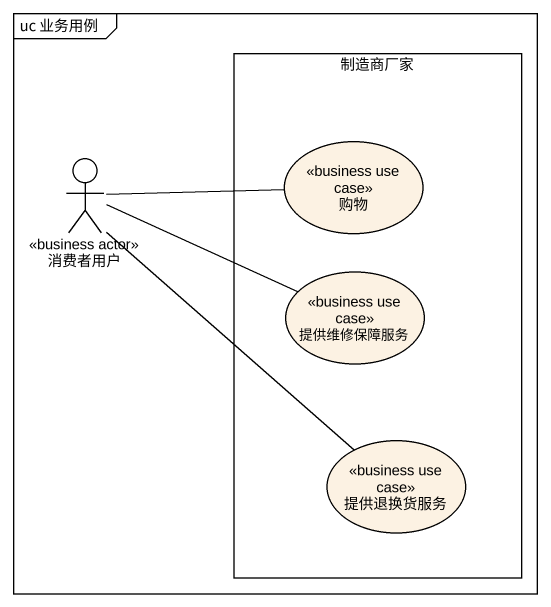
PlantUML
@startuml
mainframe uc 业务用例
rectangle 制造商厂家 {
  usecase 购物 <<business use case>>
  usecase 提供维修保障服务 <<business use case>>
  usecase 提供退换货服务 <<business use case>>
}
actor 消费者用户 <<business actor>>
消费者用户 -right- 购物
消费者用户 -right- 提供维修保障服务
消费者用户 -- 提供退换货服务
@enduml
